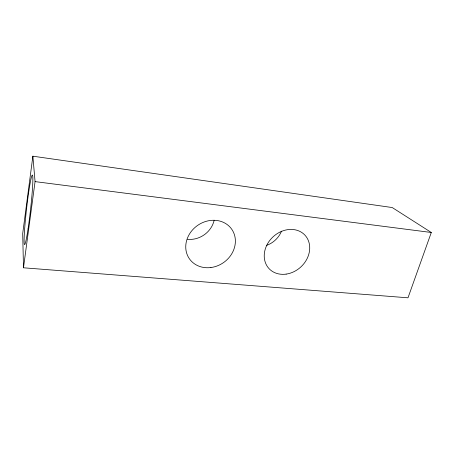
<?xml version="1.0" encoding="UTF-8"?>
<svg xmlns="http://www.w3.org/2000/svg" width="454" height="454" viewBox="0 0 454 454"><rect width="100%" height="100%" fill="white"/><g stroke="black" fill="none" stroke-linecap="round" stroke-linejoin="round"><path stroke-width="0.68" d="M32.875 156.193L22.7 233.594L23.483 267.792L407.993 297.807L431.3 232.482L392.233 207.546L32.875 156.193L35.066 181.611L23.483 267.792M35.066 181.611L431.3 232.482M281.525 231.177A22.297 19.25 -43.4 0 1 266.509 245.415M214.106 220.479A23.347 21.083 -34.2 0 1 187.508 239.309M286.145 274.114A24.544 20.492 -43 0 0 307.074 237.992A24.544 20.492 -43 0 0 267.701 243.52A24.544 20.492 -43 0 0 286.145 274.114M210.923 267.531A25.816 22.66 -35 0 0 231.881 229.446A25.816 22.66 -35 0 0 188.887 235.053A25.816 22.66 -35 0 0 210.923 267.531M28.142 228.277A34.952 2.026 -83.6 0 0 32.41 175.085A34.952 2.026 -83.6 0 0 24.862 226.03A34.952 2.026 -83.6 0 0 28.142 228.277"/></g></svg>
